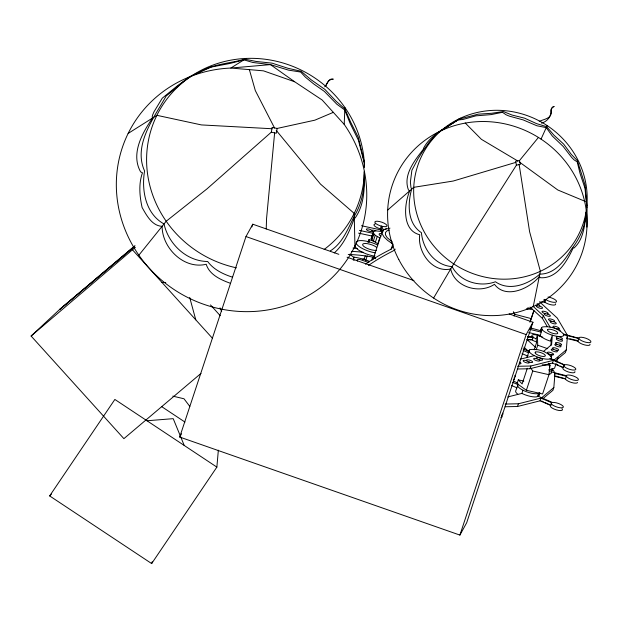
<?xml version="1.0" encoding="UTF-8"?>
<svg xmlns="http://www.w3.org/2000/svg" width="622" height="622" viewBox="0 0 622 622"><rect width="100%" height="100%" fill="white"/><g stroke="black" fill="none" stroke-linecap="round" stroke-linejoin="round"><path stroke-width="0.93" d="M586.95 227.116L587.106 202.158A87.756 83.418 28.8 0 0 463.133 117.006A87.756 83.418 28.8 0 0 448.82 260.408A87.756 83.418 28.8 0 0 586.258 210.71M364.189 166.525L364.251 161.782L358.256 137.283L350.707 122.246L344.813 108.803L336.004 101.145L324.886 89.397L311.233 79.849L301.157 71.258L287.97 68.288L272.063 63.149L256.101 61.446L244.975 59.199C229.922 63.483 213.766 63.716 200.066 71.965C186.81 76.794 177.076 87.57 166.128 96.037C153.937 118.001 132.867 145.004 144.576 170.98C141.311 190.208 145.548 213.828 164.014 223.951C168.554 244.127 186.46 261.263 207.67 261.504C213.649 269.645 223.197 274.193 232.589 277.21M364.344 174.704C364.57 189.617 364.01 205.26 355.178 217.933L354.307 218.283C349.681 230.692 344.324 244.073 334.239 252.944M364.08 171.742C364.515 186.686 362.929 200.992 355.395 214.193C348.406 227.139 343.398 242.65 330.344 250.899M266.216 228.989L266.566 218.431L274.652 132.758M246.203 58.429L230.824 68.047A126.639 120.373 28.8 0 0 120.544 216.075A126.639 120.373 28.8 0 0 294.284 302.416A126.639 120.373 28.8 0 0 344.223 124.4L344.868 107.45M383.121 231.679L375.579 230.816L373.216 231.897L373.138 232.853L375.221 235.287L379.723 237.853L377.772 243.762L371.87 239.921L371.186 238.762L372.104 235.272M372.049 260.198L372.236 257.912L374.879 255.704M541.56 327.996L540.658 330.717L541.062 332.109L529.796 329.341M541.591 327.67L542.19 329.784A11.748 3.592 18.3 0 0 550.898 334.737L553.829 335.631A11.748 3.592 18.3 0 0 563.726 335.413L563.804 334.457C558.968 328.525 549.879 325.874 542.423 326.97L541.591 327.67L540.471 331.044M538.885 394.846L538.808 395.802L536.444 396.883A11.748 3.592 18.3 0 1 523.172 394.014L521.928 393.392L507.707 396.96M550.851 345.49L551.465 337.909M551.325 372.213L551.247 373.177A11.748 3.592 18.3 0 1 548.884 374.257M542.835 398.733L552.927 390.289L553.829 387.568L554.972 373.433L566.331 376.232A6.383 1.952 18.3 0 0 575.731 380.423A6.383 1.952 18.3 0 0 575.544 376.916A6.383 1.952 18.3 0 0 566.308 375.688L551.108 371.839M555.314 360.97L565.414 352.534L566.308 349.813L567.458 335.67L566.852 337.482M216.868 467.106L114.86 399.448L49.651 495.921L151.659 563.571L216.868 467.106L218.345 450.18M586.888 207.74L584.999 188.279L580.093 173.6L577.216 161.883L573.989 159.8L571.649 157.42L563.167 146.419L552.282 136L546.248 127.627L536.833 125.753L523.195 119.914L509.457 116.174L506.152 114.813L502.475 112.31L491.139 114.603L475.807 115.855L463.095 119.44L457.621 120.038C445.453 128.42 430.634 134.476 423.551 148.269L423.722 148.736C414.936 160.235 402.597 174.883 408.522 190.145L409.844 190.721C403.973 203.993 401.75 230.428 419.71 234.735C417.276 251.824 432.15 273.019 450.686 268.992C454.69 287.325 479.655 294.354 494.459 284.308C505.787 299.54 529.594 288.631 539.305 276.58L540.611 277.754C557.359 278.687 567.015 261.069 573.204 247.883L573.982 248.038C583.522 239.447 584.509 225.949 586.134 213.991M523.825 381.123L518.313 379.863L517.076 383.618L526.375 390.282L542.586 393.983L548.962 374.701L549.98 365.207L547.212 364.578M586.888 205.742L585.069 185.099L577.325 160.593L571.229 154.31L563.68 144.117L553.844 135.075L546.676 126.686L536.599 123.638L524.54 118.157L512.023 115.039L503.346 111.525L491.582 113.29L478.139 114.184L458.958 119.167L436.901 133.256L429.203 142.143L423.014 150.889L418.178 158.447L411.881 170.272L410.388 182.021L410.94 187.432L411.663 189.127C407.558 203.767 407.262 223.407 421.436 232.698C422.766 249.018 434.879 265.462 452.085 266.605C460.062 281.797 479.756 287.589 495.415 281.766C509.457 291.586 528.132 284.448 539.803 274.115C554.637 274.255 564.527 260.875 571.369 249.29C579.797 238.7 585.473 226.229 585.963 212.421M533.233 306.584L540.37 271.293L529.602 231.718L519.129 164.371M151.659 563.571L152.219 561.736M509.154 313.916L532.953 322.243L466.687 522.737L459.899 535.083L179.719 437.048L245.985 236.554L252.781 224.208L338.842 254.32M251.863 226.96L252.781 224.208M353.218 259.949L354.128 257.189A20.821 6.368 18.3 0 1 369.328 261.333M368.022 242.557L369.017 239.556L374.405 241.445M364.018 259.584L365.238 255.891M371.186 238.762L373.138 232.853M371.528 239.338L373.48 233.429L359.43 230.397M371.87 239.921L373.822 234.012M365.713 260.462L367.229 255.875M373.262 241.196L375.221 235.287M375.276 242.51L377.235 236.601M380.687 230.607L380.384 228.81L381.286 226.089L382.289 234.059L384.147 237.091L387.724 240.473L392.84 244.042L391.067 249.391M514.091 316.116L514.697 314.281L513.36 311.7M527.604 308.994L528.132 307.4M529.936 322.25L533.901 310.619L530.372 321.341M459.899 535.083L526.165 334.597L532.953 322.243M540.199 336.137A6.383 1.952 18.3 0 0 533.583 334.652A6.383 1.952 18.3 0 0 532.378 336.533L532.922 337L532.3 339.954A6.383 1.952 18.3 0 0 536.382 341.929M544.507 301.958L545.681 299.477A6.383 1.952 18.3 0 0 553.813 302.323A6.383 1.952 18.3 0 0 555.804 300.232A6.383 1.952 18.3 0 0 548.021 297.021M535.736 338.617A6.383 1.952 18.3 0 1 533.202 337.241L532.3 339.954L526.904 339.799M540.285 302.067L544.779 302.199L545.681 299.477L543.885 299.423M528.265 353.576L527.479 355.971L522.122 353.669M523.172 350.481L528.529 352.783L529.431 350.062M547.243 326.597L542.438 318.425L543.333 315.704L533 306.242M542.773 337.217L537.385 335.336L536.148 339.083L536.654 342.442L534.22 349.821M527.324 368.263L522.138 383.945L518.313 379.863M543.379 351.531L551.597 344.658L552.359 335.188L550.408 341.089L548.946 340.646A11.748 3.592 18.3 0 1 540.238 335.693L541.956 329.388M505.173 406.757L517.496 406.493L518.398 403.771L540.938 398.111L551.621 402.691A6.383 1.952 18.3 0 0 557.67 407.278A6.383 1.952 18.3 0 0 562.653 405.738A6.383 1.952 18.3 0 0 552.398 402.45L538.248 396.276L539.297 393.088M529.975 368.729L530.877 366.008L553.417 360.348L552.515 363.069L529.975 368.729L517.652 369.002M536.203 349.813L537.727 345.218L537.385 335.336M521.928 393.392L522.978 390.204M526.375 390.282L532.751 371L530.69 367.936M537.478 396.626L538.535 393.438M548.005 364.772L548.534 363.178M538.745 395.996L539.857 392.622L537.501 393.703A11.748 3.592 18.3 0 1 524.229 390.834L521.734 389.582A11.748 3.592 18.3 0 1 517.722 384.87L518.554 384.178M549.203 365.627L549.809 363.792M549.389 366.996L549.98 365.207M517.496 406.493L540.036 400.825L540.938 398.111M551.372 371.046L552.157 368.652L552.297 369.989A11.748 3.592 18.3 0 1 549.941 371.07M551.302 372.524L552.352 369.344M556.029 363.769L554.552 368.232L548.542 369.973M556.62 361.981L558.089 357.518M554.373 375.245L554.972 373.433M551.022 404.502L551.621 402.691M574.907 371.567A6.383 1.952 18.3 0 1 568.189 371.917A6.383 1.952 18.3 0 1 563.205 367.649L564.107 364.927L564.877 364.694A6.383 1.952 18.3 0 1 575.132 367.975A6.383 1.952 18.3 0 1 570.149 369.515A6.383 1.952 18.3 0 1 564.107 364.927L549.957 358.863M566.331 376.232L565.437 378.953A6.383 1.952 18.3 0 0 571.571 382.514A6.383 1.952 18.3 0 0 577.519 382.46M589.975 344.16A6.383 1.952 18.3 0 1 584.843 344.969A6.383 1.952 18.3 0 1 577.916 341.19L578.787 337.925A6.383 1.952 18.3 0 1 588.031 339.153A6.383 1.952 18.3 0 1 588.21 342.66A6.383 1.952 18.3 0 1 578.818 338.469L563.781 334.768M541.039 139.118L547.166 125.605M325.547 86.442C326.822 83.029 328.976 78.815 333.275 79.142C328.019 77.906 327.693 84.328 324.715 86.777M179.719 437.048L181.531 433.752M433.604 298.047L453.695 263.868L516.618 164.814M538.186 137.734L519.316 160.787M138.861 255.191L166.198 221.238L207.025 188.847L271.402 132.089M49.651 495.921L51.626 493.821M201.007 373.387L123.895 438.658L31.1 336.028L135.363 247.331M31.1 336.028L59.844 309.274L135.005 245.643M84.779 288.39L113.251 264.218M113.966 263.681L134.515 246.343M387.685 210.049L413.747 187.315L453.189 181.041L515.918 162.35M84.063 288.927L59.502 309.678L134.523 246.46M528.529 352.783L529.081 352.324M528.024 355.512L527.192 356.204A11.748 3.592 18.3 0 0 527.114 357.16M549.335 363.948L546.971 365.028A11.748 3.592 18.3 0 1 542.275 364.787M554.047 360.06L566.308 349.813M541.568 397.816L553.829 387.568M441.402 130.589L460.482 118.18M128.14 133.442L156.876 115.319L201.404 124.921L272.109 128.746M371.979 230.373L372.244 230.226A3.227 0.987 18.3 0 1 375.672 230.739L375.843 230.809M559.963 330.873L560.033 330.834A3.227 0.987 18.3 0 0 558.517 329.232L557.848 328.945M541.544 123.187C547.399 121.453 551.675 116.182 550.898 109.931C551.38 108.321 552.577 107.023 554.163 106.448C550.867 107.046 551.084 110.848 551.302 113.406C550.097 118.989 543.441 119.253 539.235 121.43M333.392 112.318L314.856 120.17L276.914 128.49M389.333 230.031L386.993 230.855L385.422 232.589L385.477 234.867L387.148 237.604L392.49 242.129M536.957 305.721L536.646 305.799A3.227 0.987 18.3 0 0 539.787 308.178L540.565 308.349A3.227 0.987 18.3 0 0 542.532 307.859A3.227 0.987 18.3 0 0 539.943 306.18L539.204 305.954M520.186 359.205L534.407 355.628M547.321 313.962L547.795 313.885A3.227 0.987 18.3 0 0 546.318 312.003A3.227 0.987 18.3 0 0 542.166 311.389A3.227 0.987 18.3 0 0 544.359 313.379L545.16 313.643A3.227 0.987 18.3 0 0 547.321 313.962L548.114 314.196A3.227 0.987 18.3 0 1 550.346 315.999A3.227 0.987 18.3 0 1 547.259 315.976L546.458 315.704A3.227 0.987 18.3 0 1 544.639 313.636L544.996 313.589M554.497 328.377L555.259 328.338M389.971 228.126L383.984 229.588L382.235 231.524L374.568 254.725L374.623 257.267L375.548 258.783M146.994 420.76L173.219 418.66L184.229 445.453M551.131 321.162L550.719 321.177A3.227 0.987 18.3 0 0 550.517 322.266A3.227 0.987 18.3 0 0 553.596 323.681L554.373 323.844A3.227 0.987 18.3 0 0 556.255 323.44A3.227 0.987 18.3 0 0 554.334 321.916L553.557 321.621M517.605 366.304L530.877 366.008M505.126 404.059L518.398 403.771M550.765 356.072L550.905 356.072A3.227 0.987 18.3 0 0 551.31 354.944L550.867 354.618M527.806 337.077L533.202 337.241M161.914 282.372L165.747 282.536M527.472 336.595L532.922 337M527.479 339.379L531.11 339.651M526.321 308.846L528.894 309.142A11.748 3.592 18.3 0 0 531.017 309.095M558.113 338.516L557.6 338.454A3.227 0.987 18.3 0 0 558.152 340.405L558.921 340.708A3.227 0.987 18.3 0 0 562.226 341.089A3.227 0.987 18.3 0 0 561.347 339.604L560.717 339.285M547.329 353.374L548.394 353.591M556.923 344.261L556.379 344.168A3.227 0.987 18.3 0 0 555.687 345.591L556.325 345.949A3.227 0.987 18.3 0 0 560.321 346.882A3.227 0.987 18.3 0 0 560.095 345.451L559.52 345.124M553.666 349.307L553.106 349.191A3.227 0.987 18.3 0 0 551.216 349.595A3.227 0.987 18.3 0 0 553.137 351.111L553.914 351.414A3.227 0.987 18.3 0 0 556.978 351.803A3.227 0.987 18.3 0 0 556.737 350.583L556.161 350.225M361.483 225.739L381.978 230.163M358.536 233.118L372.586 236.15L372.244 235.575M532.751 371L548.962 374.701M172.815 396.128L183.995 398.772L189.803 406.399M566.556 338.391L577.916 341.19M528.747 332.521L540.005 335.297M554.948 376.364L565.437 378.953L565.406 378.409M530.457 308.753L532.331 309.243M514.697 314.281L531.149 318.581M563.586 334.084L578.81 338.282M530.465 327.895L540.658 330.717M569.845 338.78L577.885 340.646M555.578 376.046L565.429 378.767M381.822 226.245L380.229 225.786A6.383 1.952 18.3 0 1 375.719 221.346A6.383 1.952 18.3 0 1 386.005 224.332A6.383 1.952 18.3 0 1 381.822 226.245L383.517 230.568M380.384 228.81L379.334 228.507A6.383 1.952 18.3 0 1 373.962 224.651M536.973 358.762L536.382 358.583A3.227 0.987 18.3 0 0 534.212 359.578L534.764 359.936A3.227 0.987 18.3 0 0 538.512 361.087A3.227 0.987 18.3 0 0 539.585 360.192L539.227 359.866M526.865 360.846L526.282 360.643A3.227 0.987 18.3 0 0 523.265 361.048L523.568 361.382A3.227 0.987 18.3 0 0 527.402 362.976A3.227 0.987 18.3 0 0 529.236 362.299L528.964 361.988M344.223 124.4L322.18 100.018L294.634 81.746L263.479 70.846L230.824 68.047L270.43 64.61L288.398 70.107L300.659 72.051L305.402 77.167L313.846 84.063L324.365 91.411L336.829 104.201L344.767 109.993L350.007 123.102L358.451 140.315L364.406 163.516L364.43 167.761M347.084 257.205L413.925 280.592M245.985 236.554L526.165 334.597M537.727 345.218L547.71 348.709M230.124 283.204C220.647 279.737 209.389 274.73 206.209 264.264C184.058 269.707 162.132 248.085 162.101 226.33C152.025 225.903 146.504 215.243 142.104 207.491C139.616 196.171 138.481 183.918 142.469 172.807L140.619 171.874C130.566 153.906 142.135 133.147 152.569 118.04L152.157 117.053L152.631 114.953L153.961 111.851L162.256 98.198L177.177 85.999L189.694 76.7L211.091 67.09L229.961 63.452L243.902 59.867L252.897 62.488L270.43 64.61L294.634 81.746M585.333 201.427L557.81 189.998L519.471 162.093M552.515 363.069L563.205 367.649M512.645 382.336L518.002 384.637L515.762 390.779A11.748 3.592 18.3 0 0 517.768 394.177M511.595 385.523L516.952 387.817M540.036 400.825L550.727 405.412A6.383 1.952 18.3 0 0 556.503 409.921A6.383 1.952 18.3 0 0 561.985 408.685M368.869 262.546L360.099 259.561L357.992 259.39L357.106 259.91L357.495 261.092M550.727 358.513L564.364 364.85M523.071 348.81L529.213 351.663M555.796 364.01L558.354 365.2M560.057 365.985L563.462 367.571M513.414 381.068L517.807 383.105M541.606 400.972L543.309 401.765M545.02 402.558L550.983 405.334M373.239 231.874L372.446 231.384M517.854 161.036L481.389 139.32L465.202 122.954M161.557 406.547L184.952 422.066M349.595 254.242L354.322 257.64M539.523 301.81L557.25 318.044L567.295 335.102M530.037 307.074L542.438 318.425M527.044 339.573L535.55 347.364M523.965 347.162L528.786 351.578M210.5 304.92L220.25 315.712M132.68 250.036L212.561 338.391M276.246 130.395L320.478 184.096L354.19 213.369L354.944 246.149M543.333 315.704L550.066 327.141M552.422 368.799L554.816 372.866M274.582 128.054L255.315 90.587L249.329 69.454M220.001 307.843L221.65 311.35M189.687 297.417L195.782 319.825M369.017 239.556L369.11 242.253M364.445 171.268A110.18 104.729 28.8 0 1 324.14 249.484M236.446 267.833A110.18 104.729 28.8 0 1 147.08 149.801A110.18 104.729 28.8 0 1 257.003 58.499A110.18 104.729 28.8 0 1 364.22 161.697M365.472 264.163A1013.254 310.013 18.3 0 1 389.597 249.943A45.53 13.933 18.3 0 0 392.84 244.042M368.488 265.4A1010.75 309.243 18.3 0 1 392.56 251.21A48.679 14.897 18.3 0 0 395.195 249.142M381.037 236.15A5.419 1.656 18.3 0 1 379.467 234.96L379.148 234.424A5.419 1.656 18.3 0 1 381.255 233.46M386.052 228.157A6.383 1.952 18.3 0 1 385.694 229.106M384.917 229.347A6.383 1.952 18.3 0 1 383.813 229.401M374.351 224.247A6.383 1.952 18.3 0 1 375.12 224.006M375.385 252.882A14.827 4.541 18.3 0 1 356.227 242.323A14.827 4.541 18.3 0 1 377.717 245.076M374.335 256.062A14.827 4.541 18.3 0 1 355.294 245.231M376.326 250.355A8.102 2.48 18.3 0 1 364.951 247.214A8.102 2.48 18.3 0 1 365.254 243.474A8.102 2.48 18.3 0 1 376.574 247.268M354.035 260.416A20.821 6.368 18.3 0 1 354.128 257.189M373.511 259.001A2.791 0.855 18.3 0 1 375.393 258.146M514.868 375.338A6.383 1.952 18.3 0 1 514.954 376.932M513.974 378.059A6.383 1.952 18.3 0 1 513.282 379.894M519.72 362.159A3.227 0.987 18.3 0 1 519.246 363.808M555.578 303.824A6.383 1.952 18.3 0 1 551.978 304.935A6.383 1.952 18.3 0 1 544.779 302.199M537.058 303.699A3.227 0.987 18.3 0 1 539.538 305.853L539.142 305.97A3.227 0.987 18.3 0 1 537.113 305.767L536.304 305.534A3.227 0.987 18.3 0 1 535.526 305.231M353.016 248.054A94.334 28.861 18.3 0 1 357.627 248.497M351.376 251.374A85.618 26.194 18.3 0 1 363.489 252.345M348.242 254.507A85.618 26.194 18.3 0 1 372.998 257.111M362.385 259.685A6.383 1.952 18.3 0 1 364.647 258.985M501.487 415.823A6.383 1.952 18.3 0 1 500.803 417.65M502.389 413.101A6.383 1.952 18.3 0 1 501.697 414.928M547.554 329.753L547.834 330.733A5.419 1.656 18.3 0 0 551.846 333.019L553.199 333.431A5.419 1.656 18.3 0 0 557.763 333.33L557.483 332.35A5.419 1.656 18.3 0 0 552.118 329.652L550.804 329.372A5.419 1.656 18.3 0 0 547.554 329.753M551.364 357.082L551.286 358.047L550.454 358.738L548.923 359.127A11.748 3.592 18.3 0 1 535.651 356.258L533.163 355.007A11.748 3.592 18.3 0 1 529.143 350.295L529.975 349.603C537.439 348.499 546.52 351.158 551.364 357.082M272.203 127.386L271.316 132.175L276.285 133.24L277.163 128.451L272.203 127.386M535.495 352.068L535.114 352.386A5.419 1.656 18.3 0 0 536.965 354.556L538.116 355.131A5.419 1.656 18.3 0 0 544.234 356.453L545.323 355.955A5.419 1.656 18.3 0 0 542.322 353.21L541.031 352.697A5.419 1.656 18.3 0 0 536.203 351.889L535.495 352.068M372.508 231.345L372.244 231.516A3.227 0.987 18.3 0 1 368.107 230.754L367.439 230.404A3.227 0.987 18.3 0 1 366.731 228.958A3.227 0.987 18.3 0 1 370.113 229.409L372.065 230.435A3.227 0.987 18.3 0 1 372.508 231.345M559.077 328.68L557.747 328.945A3.227 0.987 18.3 0 1 555.43 328.408L554.676 328.089A3.227 0.987 18.3 0 1 553.3 326.293L553.751 326.208A3.227 0.987 18.3 0 1 557.444 327.063A3.227 0.987 18.3 0 1 559.077 328.68M519.494 160.585L515.568 161.261L516.431 165.11L520.357 164.433L519.494 160.585M554.093 321.613L553.549 321.652A3.227 0.987 18.3 0 1 551.294 321.224L550.509 320.929A3.227 0.987 18.3 0 1 548.783 319.008A3.227 0.987 18.3 0 1 553.121 319.832A3.227 0.987 18.3 0 1 554.093 321.613M552.865 354.874L550.742 354.594A3.227 0.987 18.3 0 1 548.511 353.669L547.982 353.312A3.227 0.987 18.3 0 1 548.868 352.138L549.591 352.231A3.227 0.987 18.3 0 1 553.137 353.7A3.227 0.987 18.3 0 1 552.865 354.874M561.301 339.34L560.609 339.27A3.227 0.987 18.3 0 1 558.253 338.578L557.553 338.244A3.227 0.987 18.3 0 1 557.118 336.588A3.227 0.987 18.3 0 1 561.658 337.925A3.227 0.987 18.3 0 1 561.301 339.34M560.134 345.218L559.403 345.109A3.227 0.987 18.3 0 1 557.055 344.331L556.402 343.982A3.227 0.987 18.3 0 1 556.488 342.473A3.227 0.987 18.3 0 1 561.013 343.982A3.227 0.987 18.3 0 1 560.134 345.218M556.861 350.388L556.099 350.24A3.227 0.987 18.3 0 1 553.798 349.385L553.199 349.02A3.227 0.987 18.3 0 1 553.805 347.69A3.227 0.987 18.3 0 1 558.245 349.339A3.227 0.987 18.3 0 1 556.861 350.388M539.912 360.068L539.103 359.835A3.227 0.987 18.3 0 1 537.05 358.832L536.646 358.474A3.227 0.987 18.3 0 1 538.528 357.65A3.227 0.987 18.3 0 1 542.485 359.57A3.227 0.987 18.3 0 1 539.912 360.068M529.641 362.214L528.84 361.95A3.227 0.987 18.3 0 1 526.935 360.915L526.609 360.573A3.227 0.987 18.3 0 1 528.949 359.959A3.227 0.987 18.3 0 1 532.626 361.95A3.227 0.987 18.3 0 1 529.641 362.214M398.78 259.537A100.873 95.881 28.8 0 0 571.346 274.318A100.873 95.881 28.8 0 0 491.823 121.896A100.873 95.881 28.8 0 0 398.78 259.537"/></g></svg>
